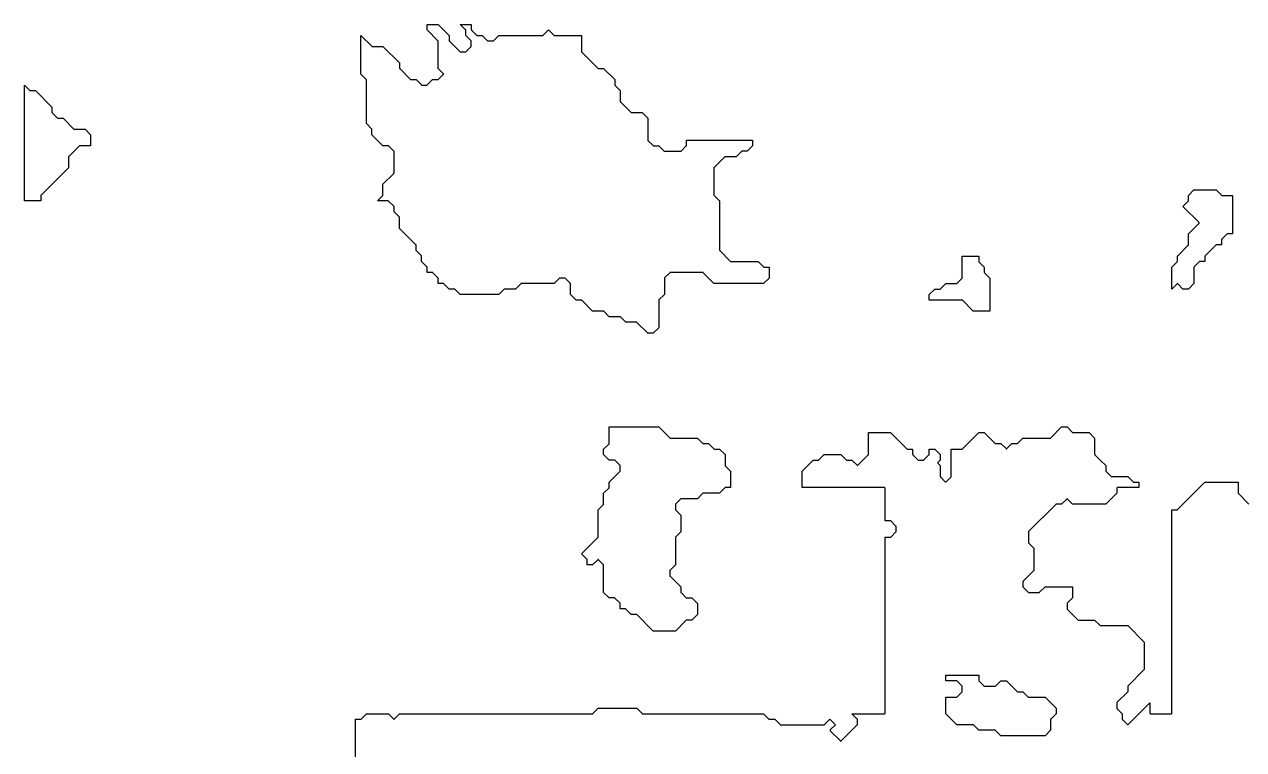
# Model space of a CAD drawing. Header units: metres. Extents: x 0 to 799, y 1 to 1100.
# Drawn here: x 0 to 221, y 833.5 to 965 of the extents above; entities that cross this region are included whole.
import ezdxf

# ---------------------------------------------------------------- set-up
doc = ezdxf.new("R2010")
doc.units = ezdxf.units.M
doc.layers.add('forest', color=7, linetype='Continuous')
doc.layers.add('forestfragmentation', color=7, linetype='Continuous')

msp = doc.modelspace()

# ---------------------------------------------------------------- linework, layer by layer
at = {"layer": 'forest', "color": 191}
for points in [[(61, 963), (61, 963), (62.97, 961.03), (62.98, 961.02), (62.99, 961.02), (62.99, 961.01), (63, 961.01), (63.01, 961), (63.02, 961), (63.03, 961), (63.04, 961), (65, 961), (65, 961), (65, 961), (68, 958), (68, 958), (68, 958), (68, 957.04), (68, 957.03), (68, 957.02), (68, 957.01), (68.01, 957), (68.01, 956.99), (68.02, 956.99), (68.02, 956.98), (68.03, 956.97), (69.97, 955.03), (69.98, 955.02), (69.99, 955.02), (69.99, 955.01), (70, 955.01), (70.01, 955), (70.02, 955), (70.03, 955), (70.04, 955), (71, 955), (71, 955), (71, 955), (71.97, 954.03), (71.98, 954.02), (71.99, 954.02), (71.99, 954.01), (72, 954.01), (72.01, 954), (72.02, 954), (72.03, 954), (72.04, 954), (72.96, 954), (72.97, 954), (72.98, 954), (72.99, 954), (73, 954.01), (73.01, 954.01), (73.01, 954.02), (73.02, 954.02), (73.03, 954.03), (74, 955), (74, 955), (74, 955), (74.96, 955), (74.97, 955), (74.98, 955), (74.99, 955), (75, 955.01), (75.01, 955.01), (75.01, 955.02), (75.02, 955.02), (75.03, 955.03), (75.93, 955.93), (75.94, 955.94), (75.94, 955.94), (75.95, 955.95), (75.95, 955.96), (75.95, 955.97), (75.96, 955.98), (75.96, 955.99), (75.96, 956), (75.96, 956.01), (75.96, 956.02), (75.95, 956.03), (75.95, 956.04), (75.95, 956.05), (75.94, 956.06), (75.94, 956.06), (75.93, 956.07), (75, 957), (75, 957), (75, 957), (75, 961.96), (75, 961.97), (75, 961.98), (75, 961.99), (74.99, 962), (74.99, 962.01), (74.98, 962.01), (74.98, 962.02), (74.97, 962.03), (73, 964), (73, 964), (73, 964), (73, 965), (73, 965), (73, 965), (75, 965), (75, 965), (75, 965), (77, 963), (77, 963), (77, 963), (77, 962.04), (77, 962.03), (77, 962.02), (77, 962.01), (77.01, 962), (77.01, 961.99), (77.02, 961.99), (77.02, 961.98), (77.03, 961.97), (78.97, 960.03), (78.98, 960.02), (78.99, 960.02), (78.99, 960.01), (79, 960.01), (79.01, 960), (79.02, 960), (79.03, 960), (79.04, 960), (79.96, 960), (79.97, 960), (79.98, 960), (79.99, 960), (80, 960.01), (80.01, 960.01), (80.01, 960.02), (80.02, 960.02), (80.03, 960.03), (80.97, 960.97), (80.98, 960.98), (80.98, 960.99), (80.99, 960.99), (80.99, 961), (81, 961.01), (81, 961.02), (81, 961.03), (81, 961.04), (81, 961.96), (81, 961.97), (81, 961.98), (81, 961.99), (80.99, 962), (80.99, 962.01), (80.98, 962.01), (80.98, 962.02), (80.97, 962.03), (80, 963), (80, 963), (80, 963), (80, 963.96), (80, 963.97), (80, 963.98), (80, 963.99), (79.99, 964), (79.99, 964.01), (79.98, 964.01), (79.98, 964.02), (79.97, 964.03), (79, 965), (79, 965), (79, 965), (81, 965), (81, 965), (81, 965), (81, 964.04), (81, 964.03), (81, 964.02), (81, 964.01), (81.01, 964), (81.01, 963.99), (81.02, 963.99), (81.02, 963.98), (81.03, 963.97), (81.97, 963.03), (81.98, 963.02), (81.99, 963.02), (81.99, 963.01), (82, 963.01), (82.01, 963), (82.02, 963), (82.03, 963), (82.04, 963), (83, 963), (83, 963), (83, 963), (83.97, 962.03), (83.98, 962.02), (83.99, 962.02), (83.99, 962.01), (84, 962.01), (84.01, 962), (84.02, 962), (84.03, 962), (84.04, 962), (84.96, 962), (84.97, 962), (84.98, 962), (84.99, 962), (85, 962.01), (85.01, 962.01), (85.01, 962.02), (85.02, 962.02), (85.03, 962.03), (86, 963), (86, 963), (86, 963), (93.96, 963), (93.97, 963), (93.98, 963), (93.99, 963), (94, 963.01), (94.01, 963.01), (94.01, 963.02), (94.02, 963.02), (94.03, 963.03), (95, 964), (95, 964), (95, 964), (95.97, 963.03), (95.98, 963.02), (95.99, 963.02), (95.99, 963.01), (96, 963.01), (96.01, 963), (96.02, 963), (96.03, 963), (96.04, 963), (101, 963), (101, 963), (101, 963), (101, 960.04), (101, 960.03), (101, 960.02), (101, 960.01), (101.01, 960), (101.01, 959.99), (101.02, 959.99), (101.02, 959.98), (101.03, 959.97), (103.97, 957.03), (103.98, 957.02), (103.99, 957.02), (103.99, 957.01), (104, 957.01), (104.01, 957), (104.02, 957), (104.03, 957), (104.04, 957), (105, 957), (105, 957), (105, 957), (107, 955), (107, 955), (107, 955), (107, 954.04), (107, 954.03), (107, 954.02), (107, 954.01), (107.01, 954), (107.01, 953.99), (107.02, 953.99), (107.02, 953.98), (107.03, 953.97), (108, 953), (108, 953), (108, 953), (108, 951.04), (108, 951.03), (108, 951.02), (108, 951.01), (108.01, 951), (108.01, 950.99), (108.02, 950.99), (108.02, 950.98), (108.03, 950.97), (109.97, 949.03), (109.98, 949.02), (109.99, 949.02), (109.99, 949.01), (110, 949.01), (110.01, 949), (110.02, 949), (110.03, 949), (110.04, 949), (112, 949), (112, 949), (112, 949), (113, 948), (113, 948), (113, 948), (113, 944.04), (113, 944.03), (113, 944.02), (113, 944.01), (113.01, 944), (113.01, 943.99), (113.02, 943.99), (113.02, 943.98), (113.03, 943.97), (113.97, 943.03), (113.98, 943.02), (113.99, 943.02), (113.99, 943.01), (114, 943.01), (114.01, 943), (114.02, 943), (114.03, 943), (114.04, 943), (115, 943), (115, 943), (115, 943), (115.97, 942.03), (115.98, 942.02), (115.99, 942.02), (115.99, 942.01), (116, 942.01), (116.01, 942), (116.02, 942), (116.03, 942), (116.04, 942), (118.96, 942), (118.97, 942), (118.98, 942), (118.99, 942), (119, 942.01), (119.01, 942.01), (119.01, 942.02), (119.02, 942.02), (119.03, 942.03), (119.97, 942.97), (119.98, 942.98), (119.98, 942.99), (119.99, 942.99), (119.99, 943), (120, 943.01), (120, 943.02), (120, 943.03), (120, 943.04), (120, 944), (120, 944), (120, 944), (132, 944), (132, 944), (132, 944), (132, 943), (132, 943), (132, 943), (131, 942), (131, 942), (131, 942), (130.04, 942), (130.03, 942), (130.02, 942), (130.01, 942), (130, 941.99), (129.99, 941.99), (129.99, 941.98), (129.98, 941.98), (129.97, 941.97), (129, 941), (129, 941), (129, 941), (127.04, 941), (127.03, 941), (127.02, 941), (127.01, 941), (127, 940.99), (126.99, 940.99), (126.99, 940.98), (126.98, 940.98), (126.97, 940.97), (125.03, 939.03), (125.02, 939.02), (125.02, 939.01), (125.01, 939.01), (125.01, 939), (125, 938.99), (125, 938.98), (125, 938.97), (125, 938.96), (125, 934.04), (125, 934.03), (125, 934.02), (125, 934.01), (125.01, 934), (125.01, 933.99), (125.02, 933.99), (125.02, 933.98), (125.03, 933.97), (126, 933), (126, 933), (126, 933), (126, 924.04), (126, 924.03), (126, 924.02), (126, 924.01), (126.01, 924), (126.01, 923.99), (126.02, 923.99), (126.02, 923.98), (126.03, 923.97), (127.97, 922.03), (127.98, 922.02), (127.99, 922.02), (127.99, 922.01), (128, 922.01), (128.01, 922), (128.02, 922), (128.03, 922), (128.04, 922), (133, 922), (133, 922), (133, 922), (133.97, 921.03), (133.98, 921.02), (133.99, 921.02), (133.99, 921.01), (134, 921.01), (134.01, 921), (134.02, 921), (134.03, 921), (134.04, 921), (135, 921), (135, 921), (135, 921), (135, 919), (135, 919), (135, 919), (134, 918), (134, 918), (134, 918), (125, 918), (125, 918), (125, 918), (123.03, 919.97), (123.02, 919.98), (123.01, 919.98), (123.01, 919.99), (123, 919.99), (122.99, 920), (122.98, 920), (122.97, 920), (122.96, 920), (117.04, 920), (117.03, 920), (117.02, 920), (117.01, 920), (117, 919.99), (116.99, 919.99), (116.99, 919.98), (116.98, 919.98), (116.97, 919.97), (116.03, 919.03), (116.02, 919.02), (116.02, 919.01), (116.01, 919.01), (116.01, 919), (116, 918.99), (116, 918.98), (116, 918.97), (116, 918.96), (116, 916), (116, 916), (116, 916), (115.03, 915.03), (115.02, 915.02), (115.02, 915.01), (115.01, 915.01), (115.01, 915), (115, 914.99), (115, 914.98), (115, 914.97), (115, 914.96), (115, 910), (115, 910), (115, 910), (114, 909), (114, 909), (114, 909), (113, 909), (113, 909), (113, 909), (111.03, 910.97), (111.02, 910.98), (111.01, 910.98), (111.01, 910.99), (111, 910.99), (110.99, 911), (110.98, 911), (110.97, 911), (110.96, 911), (109, 911), (109, 911), (109, 911), (108.03, 911.97), (108.02, 911.98), (108.01, 911.98), (108.01, 911.99), (108, 911.99), (107.99, 912), (107.98, 912), (107.97, 912), (107.96, 912), (106, 912), (106, 912), (106, 912), (105.03, 912.97), (105.02, 912.98), (105.01, 912.98), (105.01, 912.99), (105, 912.99), (104.99, 913), (104.98, 913), (104.97, 913), (104.96, 913), (103, 913), (103, 913), (103, 913), (101.03, 914.97), (101.02, 914.98), (101.01, 914.98), (101.01, 914.99), (101, 914.99), (100.99, 915), (100.98, 915), (100.97, 915), (100.96, 915), (100, 915), (100, 915), (100, 915), (99, 916), (99, 916), (99, 916), (99, 917.96), (99, 917.97), (99, 917.98), (99, 917.99), (98.99, 918), (98.99, 918.01), (98.98, 918.01), (98.98, 918.02), (98.97, 918.03), (98.03, 918.97), (98.02, 918.98), (98.01, 918.98), (98.01, 918.99), (98, 918.99), (97.99, 919), (97.98, 919), (97.97, 919), (97.96, 919), (97.04, 919), (97.03, 919), (97.02, 919), (97.01, 919), (97, 918.99), (96.99, 918.99), (96.99, 918.98), (96.98, 918.98), (96.97, 918.97), (96, 918), (96, 918), (96, 918), (90.04, 918), (90.03, 918), (90.02, 918), (90.01, 918), (90, 917.99), (89.99, 917.99), (89.99, 917.98), (89.98, 917.98), (89.97, 917.97), (89, 917), (89, 917), (89, 917), (87.04, 917), (87.03, 917), (87.02, 917), (87.01, 917), (87, 916.99), (86.99, 916.99), (86.99, 916.98), (86.98, 916.98), (86.97, 916.97), (86, 916), (86, 916), (86, 916), (79, 916), (79, 916), (79, 916), (78.03, 916.97), (78.02, 916.98), (78.01, 916.98), (78.01, 916.99), (78, 916.99), (77.99, 917), (77.98, 917), (77.97, 917), (77.96, 917), (77, 917), (77, 917), (77, 917), (76.03, 917.97), (76.02, 917.98), (76.01, 917.98), (76.01, 917.99), (76, 917.99), (75.99, 918), (75.98, 918), (75.97, 918), (75.96, 918), (75, 918), (75, 918), (75, 918), (75, 918.96), (75, 918.97), (75, 918.98), (75, 918.99), (74.99, 919), (74.99, 919.01), (74.98, 919.01), (74.98, 919.02), (74.97, 919.03), (74.03, 919.97), (74.02, 919.98), (74.01, 919.98), (74.01, 919.99), (74, 919.99), (73.99, 920), (73.98, 920), (73.97, 920), (73.96, 920), (73, 920), (73, 920), (73, 920), (73, 920.96), (73, 920.97), (73, 920.98), (73, 920.99), (72.99, 921), (72.99, 921.01), (72.98, 921.01), (72.98, 921.02), (72.97, 921.03), (72, 922), (72, 922), (72, 922), (72, 922.96), (72, 922.97), (72, 922.98), (72, 922.99), (71.99, 923), (71.99, 923.01), (71.98, 923.01), (71.98, 923.02), (71.97, 923.03), (71, 924), (71, 924), (71, 924), (71, 924.96), (71, 924.97), (71, 924.98), (71, 924.99), (70.99, 925), (70.99, 925.01), (70.98, 925.01), (70.98, 925.02), (70.97, 925.03), (68, 928), (68, 928), (68, 928), (68, 929.96), (68, 929.97), (68, 929.98), (68, 929.99), (67.99, 930), (67.99, 930.01), (67.98, 930.01), (67.98, 930.02), (67.97, 930.03), (67, 931), (67, 931), (67, 931), (67, 931.96), (67, 931.97), (67, 931.98), (67, 931.99), (66.99, 932), (66.99, 932.01), (66.98, 932.01), (66.98, 932.02), (66.97, 932.03), (66.03, 932.97), (66.02, 932.98), (66.01, 932.98), (66.01, 932.99), (66, 932.99), (65.99, 933), (65.98, 933), (65.97, 933), (65.96, 933), (64, 933), (64, 933), (64, 933), (64.97, 933.97), (64.98, 933.98), (64.98, 933.99), (64.99, 933.99), (64.99, 934), (65, 934.01), (65, 934.02), (65, 934.03), (65, 934.04), (65, 936), (65, 936), (65, 936), (66.97, 937.97), (66.98, 937.98), (66.98, 937.99), (66.99, 937.99), (66.99, 938), (67, 938.01), (67, 938.02), (67, 938.03), (67, 938.04), (67, 941.96), (67, 941.97), (67, 941.98), (67, 941.99), (66.99, 942), (66.99, 942.01), (66.98, 942.01), (66.98, 942.02), (66.97, 942.03), (66.03, 942.97), (66.02, 942.98), (66.01, 942.98), (66.01, 942.99), (66, 942.99), (65.99, 943), (65.98, 943), (65.97, 943), (65.96, 943), (65, 943), (65, 943), (65, 943), (63, 945), (63, 945), (63, 945), (63, 945.96), (63, 945.97), (63, 945.98), (63, 945.99), (62.99, 946), (62.99, 946.01), (62.98, 946.01), (62.98, 946.02), (62.97, 946.03), (62, 947), (62, 947), (62, 947), (62, 954.96), (62, 954.97), (62, 954.98), (62, 954.99), (61.99, 955), (61.99, 955.01), (61.98, 955.01), (61.98, 955.02), (61.97, 955.03), (61, 956), (61, 956), (61, 956), (61, 963), (61, 963)], [(0, 954), (0, 954), (0.97, 953.03), (0.98, 953.02), (0.99, 953.02), (0.99, 953.01), (1, 953.01), (1.01, 953), (1.02, 953), (1.03, 953), (1.04, 953), (2, 953), (2, 953), (2, 953), (5, 950), (5, 950), (5, 950), (5, 949.04), (5, 949.03), (5, 949.02), (5, 949.01), (5.01, 949), (5.01, 948.99), (5.02, 948.99), (5.02, 948.98), (5.03, 948.97), (5.97, 948.03), (5.98, 948.02), (5.99, 948.02), (5.99, 948.01), (6, 948.01), (6.01, 948), (6.02, 948), (6.03, 948), (6.04, 948), (7, 948), (7, 948), (7, 948), (8.97, 946.03), (8.98, 946.02), (8.99, 946.02), (8.99, 946.01), (9, 946.01), (9.01, 946), (9.02, 946), (9.03, 946), (9.04, 946), (11, 946), (11, 946), (11, 946), (12, 945), (12, 945), (12, 945), (12, 943), (12, 943), (12, 943), (10.04, 943), (10.03, 943), (10.02, 943), (10.01, 943), (10, 942.99), (9.99, 942.99), (9.99, 942.98), (9.98, 942.98), (9.97, 942.97), (8.03, 941.03), (8.02, 941.02), (8.02, 941.01), (8.01, 941.01), (8.01, 941), (8, 940.99), (8, 940.98), (8, 940.97), (8, 940.96), (8, 939), (8, 939), (8, 939), (3.03, 934.03), (3.02, 934.02), (3.02, 934.01), (3.01, 934.01), (3.01, 934), (3, 933.99), (3, 933.98), (3, 933.97), (3, 933.96), (3, 933), (3, 933), (3, 933), (0, 933), (0, 933), (0, 933), (0, 954), (0, 954)], [(208, 917), (208, 917), (208, 921), (208, 921), (208, 921), (208.97, 921.97), (208.98, 921.98), (208.98, 921.99), (208.99, 921.99), (208.99, 922), (209, 922.01), (209, 922.02), (209, 922.03), (209, 922.04), (209, 923), (209, 923), (209, 923), (210.97, 924.97), (210.98, 924.98), (210.98, 924.99), (210.99, 924.99), (210.99, 925), (211, 925.01), (211, 925.02), (211, 925.03), (211, 925.04), (211, 927), (211, 927), (211, 927), (212.93, 928.93), (212.94, 928.94), (212.94, 928.94), (212.95, 928.95), (212.95, 928.96), (212.95, 928.97), (212.96, 928.98), (212.96, 928.99), (212.96, 929), (212.96, 929.01), (212.96, 929.02), (212.95, 929.03), (212.95, 929.04), (212.95, 929.05), (212.94, 929.06), (212.94, 929.06), (212.93, 929.07), (210, 932), (210, 932), (210, 932), (210.97, 932.97), (210.98, 932.98), (210.98, 932.99), (210.99, 932.99), (210.99, 933), (211, 933.01), (211, 933.02), (211, 933.03), (211, 933.04), (211, 934), (211, 934), (211, 934), (212, 935), (212, 935), (212, 935), (216, 935), (216, 935), (216, 935), (216.97, 934.03), (216.98, 934.02), (216.99, 934.02), (216.99, 934.01), (217, 934.01), (217.01, 934), (217.02, 934), (217.03, 934), (217.04, 934), (219, 934), (219, 934), (219, 934), (219, 927), (219, 927), (219, 927), (218.04, 927), (218.03, 927), (218.02, 927), (218.01, 927), (218, 926.99), (217.99, 926.99), (217.99, 926.98), (217.98, 926.98), (217.97, 926.97), (217.03, 926.03), (217.02, 926.02), (217.02, 926.01), (217.01, 926.01), (217.01, 926), (217, 925.99), (217, 925.98), (217, 925.97), (217, 925.96), (217, 925), (217, 925), (217, 925), (216.04, 925), (216.03, 925), (216.02, 925), (216.01, 925), (216, 924.99), (215.99, 924.99), (215.99, 924.98), (215.98, 924.98), (215.97, 924.97), (214.03, 923.03), (214.02, 923.02), (214.02, 923.01), (214.01, 923.01), (214.01, 923), (214, 922.99), (214, 922.98), (214, 922.97), (214, 922.96), (214, 922), (214, 922), (214, 922), (213.04, 922), (213.03, 922), (213.02, 922), (213.01, 922), (213, 921.99), (212.99, 921.99), (212.99, 921.98), (212.98, 921.98), (212.97, 921.97), (212.03, 921.03), (212.02, 921.02), (212.02, 921.01), (212.01, 921.01), (212.01, 921), (212, 920.99), (212, 920.98), (212, 920.97), (212, 920.96), (212, 918), (212, 918), (212, 918), (211, 917), (211, 917), (211, 917), (210, 917), (210, 917), (210, 917), (209.07, 917.93), (209.06, 917.94), (209.06, 917.94), (209.05, 917.95), (209.04, 917.95), (209.03, 917.95), (209.02, 917.96), (209.01, 917.96), (209, 917.96), (208.99, 917.96), (208.98, 917.96), (208.97, 917.95), (208.96, 917.95), (208.95, 917.95), (208.94, 917.94), (208.94, 917.94), (208.93, 917.93), (208, 917), (208, 917)], [(164, 915), (164, 915), (164, 916), (164, 916), (164, 916), (165, 917), (165, 917), (165, 917), (165.96, 917), (165.97, 917), (165.98, 917), (165.99, 917), (166, 917.01), (166.01, 917.01), (166.01, 917.02), (166.02, 917.02), (166.03, 917.03), (167, 918), (167, 918), (167, 918), (168.96, 918), (168.97, 918), (168.98, 918), (168.99, 918), (169, 918.01), (169.01, 918.01), (169.01, 918.02), (169.02, 918.02), (169.03, 918.03), (169.97, 918.97), (169.98, 918.98), (169.98, 918.99), (169.99, 918.99), (169.99, 919), (170, 919.01), (170, 919.02), (170, 919.03), (170, 919.04), (170, 923), (170, 923), (170, 923), (173, 923), (173, 923), (173, 923), (173, 922.04), (173, 922.03), (173, 922.02), (173, 922.01), (173.01, 922), (173.01, 921.99), (173.02, 921.99), (173.02, 921.98), (173.03, 921.97), (174, 921), (174, 921), (174, 921), (174, 920.04), (174, 920.03), (174, 920.02), (174, 920.01), (174.01, 920), (174.01, 919.99), (174.02, 919.99), (174.02, 919.98), (174.03, 919.97), (175, 919), (175, 919), (175, 919), (175, 913), (175, 913), (175, 913), (172, 913), (172, 913), (172, 913), (170.03, 914.97), (170.02, 914.98), (170.01, 914.98), (170.01, 914.99), (170, 914.99), (169.99, 915), (169.98, 915), (169.97, 915), (169.96, 915), (164, 915), (164, 915)], [(60, 818), (60, 839), (60, 839), (60, 839), (60.96, 839), (60.97, 839), (60.98, 839), (60.99, 839), (61, 839.01), (61.01, 839.01), (61.01, 839.02), (61.02, 839.02), (61.03, 839.03), (62, 840), (62, 840), (62, 840), (66, 840), (66, 840), (66, 840), (66.93, 839.07), (66.94, 839.06), (66.94, 839.06), (66.95, 839.05), (66.96, 839.05), (66.97, 839.05), (66.98, 839.04), (66.99, 839.04), (67, 839.04), (67.01, 839.04), (67.02, 839.04), (67.03, 839.05), (67.04, 839.05), (67.05, 839.05), (67.06, 839.06), (67.06, 839.06), (67.07, 839.07), (68, 840), (68, 840), (68, 840), (102.96, 840), (102.97, 840), (102.98, 840), (102.99, 840), (103, 840.01), (103.01, 840.01), (103.01, 840.02), (103.02, 840.02), (103.03, 840.03), (104, 841), (104, 841), (104, 841), (111, 841), (111, 841), (111, 841), (111.97, 840.03), (111.98, 840.02), (111.99, 840.02), (111.99, 840.01), (112, 840.01), (112.01, 840), (112.02, 840), (112.03, 840), (112.04, 840), (134, 840), (134, 840), (134, 840), (134.97, 839.03), (134.98, 839.02), (134.99, 839.02), (134.99, 839.01), (135, 839.01), (135.01, 839), (135.02, 839), (135.03, 839), (135.04, 839), (136, 839), (136, 839), (136, 839), (136.97, 838.03), (136.98, 838.02), (136.99, 838.02), (136.99, 838.01), (137, 838.01), (137.01, 838), (137.02, 838), (137.03, 838), (137.04, 838), (144.96, 838), (144.97, 838), (144.98, 838), (144.99, 838), (145, 838.01), (145.01, 838.01), (145.01, 838.02), (145.02, 838.02), (145.03, 838.03), (146, 839), (146, 839), (146, 839), (147, 838), (147, 838), (147, 838), (146.07, 837.07), (146.06, 837.06), (146.06, 837.06), (146.05, 837.05), (146.05, 837.04), (146.05, 837.03), (146.04, 837.02), (146.04, 837.01), (146.04, 837), (146.04, 836.99), (146.04, 836.98), (146.05, 836.97), (146.05, 836.96), (146.05, 836.95), (146.06, 836.94), (146.06, 836.94), (146.07, 836.93), (147.93, 835.07), (147.94, 835.06), (147.94, 835.06), (147.95, 835.05), (147.96, 835.05), (147.97, 835.05), (147.98, 835.04), (147.99, 835.04), (148, 835.04), (148.01, 835.04), (148.02, 835.04), (148.03, 835.05), (148.04, 835.05), (148.05, 835.05), (148.06, 835.06), (148.06, 835.06), (148.07, 835.07), (150.97, 837.97), (150.98, 837.98), (150.98, 837.99), (150.99, 837.99), (150.99, 838), (151, 838.01), (151, 838.02), (151, 838.03), (151, 838.04), (151, 838.96), (151, 838.97), (151, 838.98), (151, 838.99), (150.99, 839), (150.99, 839.01), (150.98, 839.01), (150.98, 839.02), (150.97, 839.03), (150, 840), (150, 840), (150, 840), (155.9, 840), (155.91, 840), (155.92, 840), (155.93, 840), (155.94, 840.01), (155.95, 840.01), (155.96, 840.02), (155.96, 840.02), (155.97, 840.03), (155.98, 840.04), (155.98, 840.04), (155.99, 840.05), (155.99, 840.06), (156, 840.07), (156, 840.08), (156, 840.09), (156, 840.1), (156, 872), (156, 872), (156, 872), (156.96, 872), (156.97, 872), (156.98, 872), (156.99, 872), (157, 872.01), (157.01, 872.01), (157.01, 872.02), (157.02, 872.02), (157.03, 872.03), (157.97, 872.97), (157.98, 872.98), (157.98, 872.99), (157.99, 872.99), (157.99, 873), (158, 873.01), (158, 873.02), (158, 873.03), (158, 873.04), (158, 873.96), (158, 873.97), (158, 873.98), (158, 873.99), (157.99, 874), (157.99, 874.01), (157.98, 874.01), (157.98, 874.02), (157.97, 874.03), (157.03, 874.97), (157.02, 874.98), (157.01, 874.98), (157.01, 874.99), (157, 874.99), (156.99, 875), (156.98, 875), (156.97, 875), (156.96, 875), (156, 875), (156, 875), (156, 875), (156, 880.9), (156, 880.91), (156, 880.92), (156, 880.93), (155.99, 880.94), (155.99, 880.95), (155.98, 880.96), (155.98, 880.96), (155.97, 880.97), (155.96, 880.98), (155.96, 880.98), (155.95, 880.99), (155.94, 880.99), (155.93, 881), (155.92, 881), (155.91, 881), (155.9, 881), (141, 881), (141, 881), (141, 881), (141, 884), (141, 884), (141, 884), (143, 886), (143, 886), (143, 886), (143.96, 886), (143.97, 886), (143.98, 886), (143.99, 886), (144, 886.01), (144.01, 886.01), (144.01, 886.02), (144.02, 886.02), (144.03, 886.03), (145, 887), (145, 887), (145, 887), (148, 887), (148, 887), (148, 887), (148.97, 886.03), (148.98, 886.02), (148.99, 886.02), (148.99, 886.01), (149, 886.01), (149.01, 886), (149.02, 886), (149.03, 886), (149.04, 886), (150, 886), (150, 886), (150, 886), (150.93, 885.07), (150.94, 885.06), (150.94, 885.06), (150.95, 885.05), (150.96, 885.05), (150.97, 885.05), (150.98, 885.04), (150.99, 885.04), (151, 885.04), (151.01, 885.04), (151.02, 885.04), (151.03, 885.05), (151.04, 885.05), (151.05, 885.05), (151.06, 885.06), (151.06, 885.06), (151.07, 885.07), (152.97, 886.97), (152.98, 886.98), (152.98, 886.99), (152.99, 886.99), (152.99, 887), (153, 887.01), (153, 887.02), (153, 887.03), (153, 887.04), (153, 891), (153, 891), (153, 891), (157, 891), (157, 891), (157, 891), (159.97, 888.03), (159.98, 888.02), (159.99, 888.02), (159.99, 888.01), (160, 888.01), (160.01, 888), (160.02, 888), (160.03, 888), (160.04, 888), (161, 888), (161, 888), (161, 888), (161, 887.04), (161, 887.03), (161, 887.02), (161, 887.01), (161.01, 887), (161.01, 886.99), (161.02, 886.99), (161.02, 886.98), (161.03, 886.97), (161.97, 886.03), (161.98, 886.02), (161.99, 886.02), (161.99, 886.01), (162, 886.01), (162.01, 886), (162.02, 886), (162.03, 886), (162.04, 886), (162.96, 886), (162.97, 886), (162.98, 886), (162.99, 886), (163, 886.01), (163.01, 886.01), (163.01, 886.02), (163.02, 886.02), (163.03, 886.03), (163.97, 886.97), (163.98, 886.98), (163.98, 886.99), (163.99, 886.99), (163.99, 887), (164, 887.01), (164, 887.02), (164, 887.03), (164, 887.04), (164, 888), (164, 888), (164, 888), (165, 888), (165, 888), (165, 888), (166, 887), (166, 887), (166, 887), (166, 886), (166, 886), (166, 886), (165.57, 885.57), (165.56, 885.56), (165.56, 885.56), (165.55, 885.55), (165.55, 885.54), (165.55, 885.53), (165.54, 885.52), (165.54, 885.51), (165.54, 885.5), (165.54, 885.49), (165.54, 885.48), (165.55, 885.47), (165.55, 885.46), (165.55, 885.45), (165.56, 885.44), (165.56, 885.44), (165.57, 885.43), (166, 885), (166, 885), (166, 885), (166, 883.04), (166, 883.03), (166, 883.02), (166, 883.01), (166.01, 883), (166.01, 882.99), (166.02, 882.99), (166.02, 882.98), (166.03, 882.97), (166.93, 882.07), (166.94, 882.06), (166.94, 882.06), (166.95, 882.05), (166.96, 882.05), (166.97, 882.05), (166.98, 882.04), (166.99, 882.04), (167, 882.04), (167.01, 882.04), (167.02, 882.04), (167.03, 882.05), (167.04, 882.05), (167.05, 882.05), (167.06, 882.06), (167.06, 882.06), (167.07, 882.07), (167.97, 882.97), (167.98, 882.98), (167.98, 882.99), (167.99, 882.99), (167.99, 883), (168, 883.01), (168, 883.02), (168, 883.03), (168, 883.04), (168, 888), (168, 888), (168, 888), (169.96, 888), (169.97, 888), (169.98, 888), (169.99, 888), (170, 888.01), (170.01, 888.01), (170.01, 888.02), (170.02, 888.02), (170.03, 888.03), (173, 891), (173, 891), (173, 891), (174, 891), (174, 891), (174, 891), (175.97, 889.03), (175.98, 889.02), (175.99, 889.02), (175.99, 889.01), (176, 889.01), (176.01, 889), (176.02, 889), (176.03, 889), (176.04, 889), (177, 889), (177, 889), (177, 889), (177.93, 888.07), (177.94, 888.06), (177.94, 888.06), (177.95, 888.05), (177.96, 888.05), (177.97, 888.05), (177.98, 888.04), (177.99, 888.04), (178, 888.04), (178.01, 888.04), (178.02, 888.04), (178.03, 888.05), (178.04, 888.05), (178.05, 888.05), (178.06, 888.06), (178.06, 888.06), (178.07, 888.07), (179, 889), (179, 889), (179, 889), (179.96, 889), (179.97, 889), (179.98, 889), (179.99, 889), (180, 889.01), (180.01, 889.01), (180.01, 889.02), (180.02, 889.02), (180.03, 889.03), (181, 890), (181, 890), (181, 890), (185.96, 890), (185.97, 890), (185.98, 890), (185.99, 890), (186, 890.01), (186.01, 890.01), (186.01, 890.02), (186.02, 890.02), (186.03, 890.03), (188, 892), (188, 892), (188, 892), (189, 892), (189, 892), (189, 892), (189.97, 891.03), (189.98, 891.02), (189.99, 891.02), (189.99, 891.01), (190, 891.01), (190.01, 891), (190.02, 891), (190.03, 891), (190.04, 891), (193, 891), (193, 891), (193, 891), (194, 890), (194, 890), (194, 890), (194, 887.04), (194, 887.03), (194, 887.02), (194, 887.01), (194.01, 887), (194.01, 886.99), (194.02, 886.99), (194.02, 886.98), (194.03, 886.97), (195, 886), (196, 885), (196, 885), (196, 885), (196, 884.04), (196, 884.03), (196, 884.02), (196, 884.01), (196.01, 884), (196.01, 883.99), (196.02, 883.99), (196.02, 883.98), (196.03, 883.97), (196.97, 883.03), (196.98, 883.02), (196.99, 883.02), (196.99, 883.01), (197, 883.01), (197.01, 883), (197.02, 883), (197.03, 883), (197.04, 883), (200, 883), (200, 883), (200, 883), (200.97, 882.03), (200.98, 882.02), (200.99, 882.02), (200.99, 882.01), (201, 882.01), (201.01, 882), (201.02, 882), (201.03, 882), (201.04, 882), (202, 882), (202, 882), (202, 882), (202, 881), (202, 881), (202, 881), (198.1, 881), (198.09, 881), (198.08, 881), (198.07, 881), (198.06, 880.99), (198.05, 880.99), (198.04, 880.98), (198.04, 880.98), (198.03, 880.97), (198.02, 880.96), (198.02, 880.96), (198.01, 880.95), (198.01, 880.94), (198, 880.93), (198, 880.92), (198, 880.91), (198, 880.9), (198, 880), (198, 880), (198, 880), (196, 878), (196, 878), (196, 878), (190, 878), (190, 878), (190, 878), (189.07, 878.93), (189.06, 878.94), (189.06, 878.94), (189.05, 878.95), (189.04, 878.95), (189.03, 878.95), (189.02, 878.96), (189.01, 878.96), (189, 878.96), (188.99, 878.96), (188.98, 878.96), (188.97, 878.95), (188.96, 878.95), (188.95, 878.95), (188.94, 878.94), (188.94, 878.94), (188.93, 878.93), (188, 878), (188, 878), (188, 878), (187.04, 878), (187.03, 878), (187.02, 878), (187.01, 878), (187, 877.99), (186.99, 877.99), (186.99, 877.98), (186.98, 877.98), (186.97, 877.97), (182.03, 873.03), (182.02, 873.02), (182.02, 873.01), (182.01, 873.01), (182.01, 873), (182, 872.99), (182, 872.98), (182, 872.97), (182, 872.96), (182, 871.04), (182, 871.03), (182, 871.02), (182, 871.01), (182.01, 871), (182.01, 870.99), (182.02, 870.99), (182.02, 870.98), (182.03, 870.97), (183, 870), (183, 870), (183, 870), (183, 866), (183, 866), (183, 866), (181.03, 864.03), (181.02, 864.02), (181.02, 864.01), (181.01, 864.01), (181.01, 864), (181, 863.99), (181, 863.98), (181, 863.97), (181, 863.96), (181, 863.04), (181, 863.03), (181, 863.02), (181, 863.01), (181.01, 863), (181.01, 862.99), (181.02, 862.99), (181.02, 862.98), (181.03, 862.97), (181.97, 862.03), (181.98, 862.02), (181.99, 862.02), (181.99, 862.01), (182, 862.01), (182.01, 862), (182.02, 862), (182.03, 862), (182.04, 862), (183.96, 862), (183.97, 862), (183.98, 862), (183.99, 862), (184, 862.01), (184.01, 862.01), (184.01, 862.02), (184.02, 862.02), (184.03, 862.03), (185, 863), (185, 863), (185, 863), (190, 863), (190, 863), (190, 863), (190, 861), (190, 861), (190, 861), (189.03, 860.03), (189.02, 860.02), (189.02, 860.01), (189.01, 860.01), (189.01, 860), (189, 859.99), (189, 859.98), (189, 859.97), (189, 859.96), (189, 859.04), (189, 859.03), (189, 859.02), (189, 859.01), (189.01, 859), (189.01, 858.99), (189.02, 858.99), (189.02, 858.98), (189.03, 858.97), (190.97, 857.03), (190.98, 857.02), (190.99, 857.02), (190.99, 857.01), (191, 857.01), (191.01, 857), (191.02, 857), (191.03, 857), (191.04, 857), (194, 857), (194, 857), (194, 857), (194.97, 856.03), (194.98, 856.02), (194.99, 856.02), (194.99, 856.01), (195, 856.01), (195.01, 856), (195.02, 856), (195.03, 856), (195.04, 856), (200, 856), (200, 856), (200, 856), (203, 853), (203, 853), (203, 853), (203, 848), (203, 848), (203, 848), (200.03, 845.03), (200.02, 845.02), (200.02, 845.01), (200.01, 845.01), (200.01, 845), (200, 844.99), (200, 844.98), (200, 844.97), (200, 844.96), (200, 844), (200, 844), (200, 844), (198.03, 842.03), (198.02, 842.02), (198.02, 842.01), (198.01, 842.01), (198.01, 842), (198, 841.99), (198, 841.98), (198, 841.97), (198, 841.96), (198, 841.04), (198, 841.03), (198, 841.02), (198, 841.01), (198.01, 841), (198.01, 840.99), (198.02, 840.99), (198.02, 840.98), (198.03, 840.97), (199, 840), (199, 840), (199, 840), (199, 839.04), (199, 839.03), (199, 839.02), (199, 839.01), (199.01, 839), (199.01, 838.99), (199.02, 838.99), (199.02, 838.98), (199.03, 838.97), (199.93, 838.07), (199.94, 838.06), (199.94, 838.06), (199.95, 838.05), (199.96, 838.05), (199.97, 838.05), (199.98, 838.04), (199.99, 838.04), (200, 838.04), (200.01, 838.04), (200.02, 838.04), (200.03, 838.05), (200.04, 838.05), (200.05, 838.05), (200.06, 838.06), (200.06, 838.06), (200.07, 838.07), (204, 842), (204, 842), (204, 842), (204, 840.1), (204, 840.09), (204, 840.08), (204, 840.07), (204.01, 840.06), (204.01, 840.05), (204.02, 840.04), (204.02, 840.04), (204.03, 840.03), (204.04, 840.02), (204.04, 840.02), (204.05, 840.01), (204.06, 840.01), (204.07, 840), (204.08, 840), (204.09, 840), (204.1, 840), (207.9, 840), (207.91, 840), (207.92, 840), (207.93, 840), (207.94, 840.01), (207.95, 840.01), (207.96, 840.02), (207.96, 840.02), (207.97, 840.03), (207.98, 840.04), (207.98, 840.04), (207.99, 840.05), (207.99, 840.06), (208, 840.07), (208, 840.08), (208, 840.09), (208, 840.1), (208, 877), (208, 877), (208, 877), (208.96, 877), (208.97, 877), (208.98, 877), (208.99, 877), (209, 877.01), (209.01, 877.01), (209.01, 877.02), (209.02, 877.02), (209.03, 877.03), (214, 882), (214, 882), (214, 882), (220, 882), (220, 882), (220, 882), (220, 880.04), (220, 880.03), (220, 880.02), (220, 880.01), (220.01, 880), (220.01, 879.99), (220.02, 879.99), (220.02, 879.98), (220.03, 879.97), (221.97, 878.03)], [(101, 869), (101, 869), (103.97, 871.97), (103.98, 871.98), (103.98, 871.99), (103.99, 871.99), (103.99, 872), (104, 872.01), (104, 872.02), (104, 872.03), (104, 872.04), (104, 877), (104, 877), (104, 877), (104.97, 877.97), (104.98, 877.98), (104.98, 877.99), (104.99, 877.99), (104.99, 878), (105, 878.01), (105, 878.02), (105, 878.03), (105, 878.04), (105, 880), (105, 880), (105, 880), (105.97, 880.97), (105.98, 880.98), (105.98, 880.99), (105.99, 880.99), (105.99, 881), (106, 881.01), (106, 881.02), (106, 881.03), (106, 881.04), (106, 882), (106, 882), (106, 882), (107.97, 883.97), (107.98, 883.98), (107.98, 883.99), (107.99, 883.99), (107.99, 884), (108, 884.01), (108, 884.02), (108, 884.03), (108, 884.04), (108, 884.96), (108, 884.97), (108, 884.98), (108, 884.99), (107.99, 885), (107.99, 885.01), (107.98, 885.01), (107.98, 885.02), (107.97, 885.03), (107.03, 885.97), (107.02, 885.98), (107.01, 885.98), (107.01, 885.99), (107, 885.99), (106.99, 886), (106.98, 886), (106.97, 886), (106.96, 886), (106, 886), (106, 886), (106, 886), (105, 887), (105, 887), (105, 887), (105, 888), (105, 888), (105, 888), (105.97, 888.97), (105.98, 888.98), (105.98, 888.99), (105.99, 888.99), (105.99, 889), (106, 889.01), (106, 889.02), (106, 889.03), (106, 889.04), (106, 892), (106, 892), (106, 892), (115, 892), (115, 892), (115, 892), (116.97, 890.03), (116.98, 890.02), (116.99, 890.02), (116.99, 890.01), (117, 890.01), (117.01, 890), (117.02, 890), (117.03, 890), (117.04, 890), (122, 890), (122, 890), (122, 890), (122.97, 889.03), (122.98, 889.02), (122.99, 889.02), (122.99, 889.01), (123, 889.01), (123.01, 889), (123.02, 889), (123.03, 889), (123.04, 889), (124, 889), (124, 889), (124, 889), (124.97, 888.03), (124.98, 888.02), (124.99, 888.02), (124.99, 888.01), (125, 888.01), (125.01, 888), (125.02, 888), (125.03, 888), (125.04, 888), (126, 888), (126, 888), (126, 888), (127, 887), (127, 887), (127, 887), (127, 885.04), (127, 885.03), (127, 885.02), (127, 885.01), (127.01, 885), (127.01, 884.99), (127.02, 884.99), (127.02, 884.98), (127.03, 884.97), (128, 884), (128, 884), (128, 884), (128, 881), (128, 881), (128, 881), (127.04, 881), (127.03, 881), (127.02, 881), (127.01, 881), (127, 880.99), (126.99, 880.99), (126.99, 880.98), (126.98, 880.98), (126.97, 880.97), (126, 880), (126, 880), (126, 880), (123.04, 880), (123.03, 880), (123.02, 880), (123.01, 880), (123, 879.99), (122.99, 879.99), (122.99, 879.98), (122.98, 879.98), (122.97, 879.97), (122, 879), (122, 879), (122, 879), (119.04, 879), (119.03, 879), (119.02, 879), (119.01, 879), (119, 878.99), (118.99, 878.99), (118.99, 878.98), (118.98, 878.98), (118.97, 878.97), (118.03, 878.03), (118.02, 878.02), (118.02, 878.01), (118.01, 878.01), (118.01, 878), (118, 877.99), (118, 877.98), (118, 877.97), (118, 877.96), (118, 877.04), (118, 877.03), (118, 877.02), (118, 877.01), (118.01, 877), (118.01, 876.99), (118.02, 876.99), (118.02, 876.98), (118.03, 876.97), (119, 876), (119, 876), (119, 876), (119, 873), (119, 873), (119, 873), (118.03, 872.03), (118.02, 872.02), (118.02, 872.01), (118.01, 872.01), (118.01, 872), (118, 871.99), (118, 871.98), (118, 871.97), (118, 871.96), (118, 867), (118, 867), (118, 867), (117.03, 866.03), (117.02, 866.02), (117.02, 866.01), (117.01, 866.01), (117.01, 866), (117, 865.99), (117, 865.98), (117, 865.97), (117, 865.96), (117, 865.04), (117, 865.03), (117, 865.02), (117, 865.01), (117.01, 865), (117.01, 864.99), (117.02, 864.99), (117.02, 864.98), (117.03, 864.97), (119, 863), (119, 863), (119, 863), (119, 862.04), (119, 862.03), (119, 862.02), (119, 862.01), (119.01, 862), (119.01, 861.99), (119.02, 861.99), (119.02, 861.98), (119.03, 861.97), (119.97, 861.03), (119.98, 861.02), (119.99, 861.02), (119.99, 861.01), (120, 861.01), (120.01, 861), (120.02, 861), (120.03, 861), (120.04, 861), (121, 861), (121, 861), (121, 861), (122, 860), (122, 860), (122, 860), (122, 858), (122, 858), (122, 858), (121, 857), (121, 857), (121, 857), (120.04, 857), (120.03, 857), (120.02, 857), (120.01, 857), (120, 856.99), (119.99, 856.99), (119.99, 856.98), (119.98, 856.98), (119.97, 856.97), (118, 855), (118, 855), (118, 855), (114, 855), (114, 855), (114, 855), (111.03, 857.97), (111.02, 857.98), (111.01, 857.98), (111.01, 857.99), (111, 857.99), (110.99, 858), (110.98, 858), (110.97, 858), (110.96, 858), (110, 858), (110, 858), (110, 858), (109.03, 858.97), (109.02, 858.98), (109.01, 858.98), (109.01, 858.99), (109, 858.99), (108.99, 859), (108.98, 859), (108.97, 859), (108.96, 859), (108, 859), (108, 859), (108, 859), (108, 859.96), (108, 859.97), (108, 859.98), (108, 859.99), (107.99, 860), (107.99, 860.01), (107.98, 860.01), (107.98, 860.02), (107.97, 860.03), (107.03, 860.97), (107.02, 860.98), (107.01, 860.98), (107.01, 860.99), (107, 860.99), (106.99, 861), (106.98, 861), (106.97, 861), (106.96, 861), (106, 861), (106, 861), (106, 861), (105, 862), (105, 862), (105, 862), (105, 866.96), (105, 866.97), (105, 866.98), (105, 866.99), (104.99, 867), (104.99, 867.01), (104.98, 867.01), (104.98, 867.02), (104.97, 867.03), (104.07, 867.93), (104.06, 867.94), (104.06, 867.94), (104.05, 867.95), (104.04, 867.95), (104.03, 867.95), (104.02, 867.96), (104.01, 867.96), (104, 867.96), (103.99, 867.96), (103.98, 867.96), (103.97, 867.95), (103.96, 867.95), (103.95, 867.95), (103.94, 867.94), (103.94, 867.94), (103.93, 867.93), (103, 867), (103, 867), (103, 867), (102, 867), (102, 867), (102, 867), (102, 867.96), (102, 867.97), (102, 867.98), (102, 867.99), (101.99, 868), (101.99, 868.01), (101.98, 868.01), (101.98, 868.02), (101.97, 868.03), (101, 869), (101, 869)]]:
    msp.add_lwpolyline(points, dxfattribs=at)
at = {"layer": 'forestfragmentation', "color": 139}
msp.add_lwpolyline([(167, 847), (167, 847), (173, 847), (173, 847), (173, 847), (173, 846.04), (173, 846.03), (173, 846.02), (173, 846.01), (173.01, 846), (173.01, 845.99), (173.02, 845.99), (173.02, 845.98), (173.03, 845.97), (173.97, 845.03), (173.98, 845.02), (173.99, 845.02), (173.99, 845.01), (174, 845.01), (174.01, 845), (174.02, 845), (174.03, 845), (174.04, 845), (175.96, 845), (175.97, 845), (175.98, 845), (175.99, 845), (176, 845.01), (176.01, 845.01), (176.01, 845.02), (176.02, 845.02), (176.03, 845.03), (177, 846), (177, 846), (177, 846), (178, 846), (178, 846), (178, 846), (179.97, 844.03), (179.98, 844.02), (179.99, 844.02), (179.99, 844.01), (180, 844.01), (180.01, 844), (180.02, 844), (180.03, 844), (180.04, 844), (181, 844), (181, 844), (181, 844), (181.97, 843.03), (181.98, 843.02), (181.99, 843.02), (181.99, 843.01), (182, 843.01), (182.01, 843), (182.02, 843), (182.03, 843), (182.04, 843), (185, 843), (185, 843), (185, 843), (187, 841), (187, 841), (187, 841), (187, 840), (187, 840), (187, 840), (186.03, 839.03), (186.02, 839.02), (186.02, 839.01), (186.01, 839.01), (186.01, 839), (186, 838.99), (186, 838.98), (186, 838.97), (186, 838.96), (186, 837), (186, 837), (186, 837), (185, 836), (185, 836), (185, 836), (177, 836), (177, 836), (177, 836), (176.03, 836.97), (176.02, 836.98), (176.01, 836.98), (176.01, 836.99), (176, 836.99), (175.99, 837), (175.98, 837), (175.97, 837), (175.96, 837), (173, 837), (173, 837), (173, 837), (172.03, 837.97), (172.02, 837.98), (172.01, 837.98), (172.01, 837.99), (172, 837.99), (171.99, 838), (171.98, 838), (171.97, 838), (171.96, 838), (169, 838), (169, 838), (169, 838), (167, 840), (167, 840), (167, 840), (167, 843), (167, 843), (167, 843), (168.96, 843), (168.97, 843), (168.98, 843), (168.99, 843), (169, 843.01), (169.01, 843.01), (169.01, 843.02), (169.02, 843.02), (169.03, 843.03), (169.97, 843.97), (169.98, 843.98), (169.98, 843.99), (169.99, 843.99), (169.99, 844), (170, 844.01), (170, 844.02), (170, 844.03), (170, 844.04), (170, 844.96), (170, 844.97), (170, 844.98), (170, 844.99), (169.99, 845), (169.99, 845.01), (169.98, 845.01), (169.98, 845.02), (169.97, 845.03), (169.03, 845.97), (169.02, 845.98), (169.01, 845.98), (169.01, 845.99), (169, 845.99), (168.99, 846), (168.98, 846), (168.97, 846), (168.96, 846), (167, 846), (167, 846), (167, 846), (167, 847), (167, 847)], dxfattribs=at)

doc.saveas('drawing.dxf')
